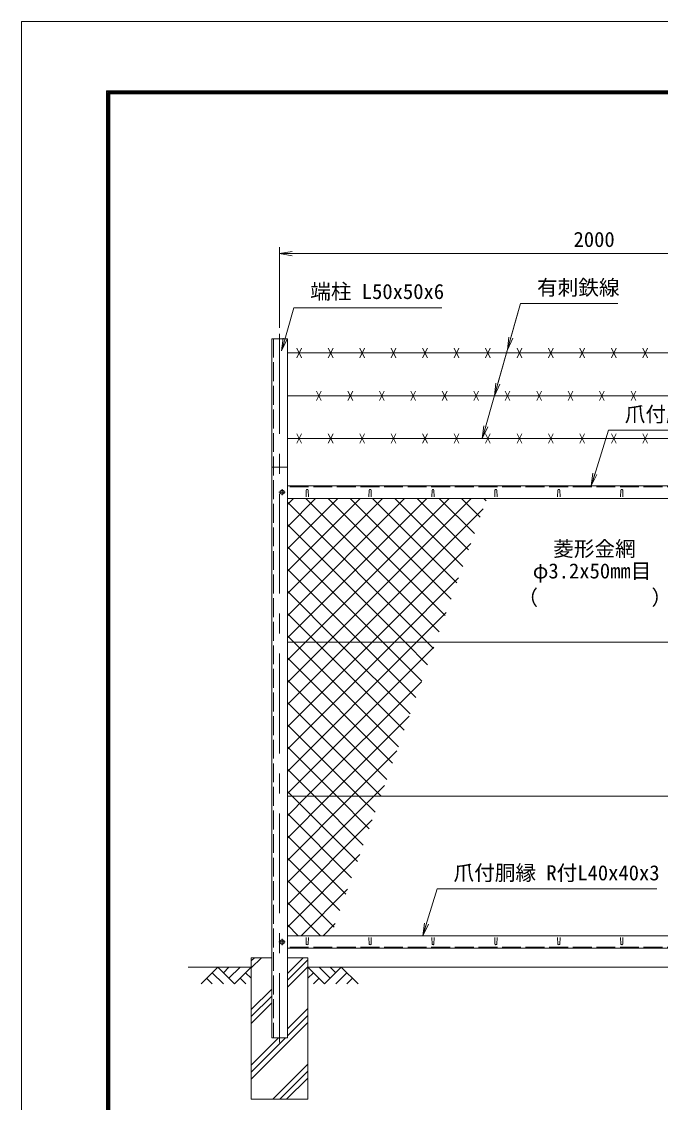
# Model space of a CAD drawing. Units: millimetres, scale not verified. Extents: x -4200 to 4200, y -2970 to 2970.
# Drawn here: x -4200 to -2169, y -466 to 2970 of the extents above; entities that cross this region are included whole.
import ezdxf
from ezdxf.enums import TextEntityAlignment as Align

# ---------------------------------------------------------------- set-up
doc = ezdxf.new("R2010")
doc.units = ezdxf.units.MM
doc.header["$LTSCALE"] = 10
doc.linetypes.add('DASHED', pattern=[7.5, 6, -1.5])
doc.linetypes.add('USER1', pattern=[50.8, 31.75, -6.35, 6.35, -6.35])
for name, color, linetype, lineweight in [('0-0_D-STR1', 1, 'Continuous', 18), ('0-1_D-BMK', 2, 'USER1', 13), ('0-2_D-STR-DIM', 7, 'Continuous', 13), ('0-3_D-STR3', 3, 'Continuous', 13), ('0-4_D-BGD', 7, 'Continuous', 18), ('0-5_D-STR4', 7, 'Continuous', 18), ('0-6_D-DCR-HCH', 7, 'Continuous', 13), ('0-7_D-STR-TXT', 7, 'Continuous', 13), ('0-8_0', 7, 'Continuous', 18), ('0-A_D-STR2', 7, 'Continuous', 13), ('0-B_D-TTL', 7, 'Continuous', 18)]:
    doc.layers.add(name, color=color, linetype=linetype, lineweight=lineweight)
doc.styles.add('ＭＳ ゴシック', font='')
doc.styles.get('ＭＳ ゴシック').set_extended_font_data('MS Gothic')

# ---------------------------------------------------------------- blocks, each defined once
blk = doc.blocks.new('_Open')
at = {"layer": '0-8_0'}
blk.add_line((-10, 1.667), (0, 0), dxfattribs=at)
blk.add_lwpolyline([(-10, -1.667), (0, 0), (-10, 0)], dxfattribs=at)

msp = doc.modelspace()

# ---------------------------------------------------------------- linework, layer by layer
at = {"layer": '0-0_D-STR1'}
for p, q in [((-3404.97, 1961.85), (-3404.97, -261.08)), ((-3404.97, 1961.85), (-3354.97, 1961.85)), ((-3354.97, -261.08), (-3354.97, 1961.85)), ((-3354.97, 1553.92), (-3404.97, 1553.92)), ((-1412.47, 1493.92), (-3354.97, 1493.92)), ((-3294.97, 1480.79), (-3295.72, 1459.29)), ((-3288.97, 1480.79), (-3288.22, 1459.29)), ((-3094.97, 1480.79), (-3095.72, 1459.29)), ((-3088.97, 1480.79), (-3088.22, 1459.29)), ((-2894.97, 1480.79), (-2895.72, 1459.29)), ((-2888.97, 1480.79), (-2888.22, 1459.29)), ((-2694.97, 1480.79), (-2695.72, 1459.29)), ((-2688.97, 1480.79), (-2688.22, 1459.29)), ((-2494.97, 1480.79), (-2495.72, 1459.29)), ((-2488.97, 1480.79), (-2488.22, 1459.29)), ((-2294.97, 1480.79), (-2295.72, 1459.29)), ((-2288.97, 1480.79), (-2288.22, 1459.29)), ((-3354.97, 1453.92), (-1412.47, 1453.92)), ((-3354.97, 63.92), (-1412.47, 63.92)), ((-3294.97, 37.05), (-3295.72, 58.55)), ((-3288.97, 37.05), (-3288.22, 58.55)), ((-3094.97, 37.05), (-3095.72, 58.55)), ((-3088.97, 37.05), (-3088.22, 58.55)), ((-2894.97, 37.05), (-2895.72, 58.55)), ((-2888.97, 37.05), (-2888.22, 58.55)), ((-2694.97, 37.05), (-2695.72, 58.55)), ((-2688.97, 37.05), (-2688.22, 58.55)), ((-2494.97, 37.05), (-2495.72, 58.55)), ((-2488.97, 37.05), (-2488.22, 58.55)), ((-2294.97, 37.05), (-2295.72, 58.55)), ((-2288.97, 37.05), (-2288.22, 58.55)), ((-1412.47, 23.92), (-3354.97, 23.92)), ((-3404.97, -261.08), (-3354.97, -261.08))]:
    msp.add_line(p, q, dxfattribs=at)
at = {"layer": '0-0_D-STR1', "linetype": 'DASHED'}
for p, q in [((-3398.97, 1961.85), (-3398.97, -261.08)), ((-1412.47, 1490.92), (-3354.97, 1490.92)), ((-1412.47, 26.92), (-3354.97, 26.92))]:
    msp.add_line(p, q, dxfattribs=at)
at = {"layer": '0-0_D-STR1'}
for centre, start, end in [((-3291.97, 1479.54), 22.61986, 157.38014), ((-3091.97, 1479.54), 22.61986, 157.38014), ((-2891.97, 1479.54), 22.61986, 157.38014), ((-2691.97, 1479.54), 22.61986, 157.38014), ((-2491.97, 1479.54), 22.61986, 157.38014), ((-2291.97, 1479.54), 22.61986, 157.38014), ((-3291.97, 38.3), 202.61986, 337.38014), ((-3091.97, 38.3), 202.61986, 337.38014), ((-2891.97, 38.3), 202.61986, 337.38014), ((-2691.97, 38.3), 202.61986, 337.38014), ((-2491.97, 38.3), 202.61986, 337.38014), ((-2291.97, 38.3), 202.61986, 337.38014)]:
    msp.add_arc(centre, 3.25, start, end, dxfattribs=at)
at = {"layer": '0-1_D-BMK'}
for p, q in [((-3379.97, 1976.85), (-3379.97, -276.08)), ((-3371.97, 1483.92), (-3371.97, 1463.92)), ((-3361.97, 1473.92), (-3381.97, 1473.92)), ((-3361.97, 43.92), (-3381.97, 43.92)), ((-3371.97, 53.92), (-3371.97, 33.92))]:
    msp.add_line(p, q, dxfattribs=at)
at = {"layer": '0-2_D-STR-DIM'}
for p, q in [((-3379.97, 1996.85), (-3379.97, 2252.41)), ((-3379.97, 2232.41), (-1379.97, 2232.41))]:
    msp.add_line(p, q, dxfattribs=at)
at = {"layer": '0-3_D-STR3'}
for p, q in [((-3324.97, 1931.44), (-3309.97, 1901.44)), ((-3324.97, 1901.44), (-3309.97, 1931.44)), ((-3224.97, 1931.44), (-3209.97, 1901.44)), ((-3224.97, 1901.44), (-3209.97, 1931.44)), ((-3124.97, 1931.44), (-3109.97, 1901.44)), ((-3124.97, 1901.44), (-3109.97, 1931.44)), ((-3024.97, 1931.44), (-3009.97, 1901.44)), ((-3024.97, 1901.44), (-3009.97, 1931.44)), ((-2924.97, 1931.44), (-2909.97, 1901.44)), ((-2924.97, 1901.44), (-2909.97, 1931.44)), ((-2824.97, 1931.44), (-2809.97, 1901.44)), ((-2824.97, 1901.44), (-2809.97, 1931.44)), ((-2724.97, 1931.44), (-2709.97, 1901.44)), ((-2724.97, 1901.44), (-2709.97, 1931.44)), ((-2624.97, 1931.44), (-2609.97, 1901.44)), ((-2624.97, 1901.44), (-2609.97, 1931.44)), ((-2524.97, 1931.44), (-2509.97, 1901.44)), ((-2524.97, 1901.44), (-2509.97, 1931.44)), ((-2424.97, 1931.44), (-2409.97, 1901.44)), ((-2424.97, 1901.44), (-2409.97, 1931.44)), ((-2324.97, 1931.44), (-2309.97, 1901.44)), ((-2324.97, 1901.44), (-2309.97, 1931.44)), ((-2224.97, 1931.44), (-2209.97, 1901.44)), ((-2224.97, 1901.44), (-2209.97, 1931.44)), ((-3354.97, 1916.44), (-1412.47, 1916.44)), ((-3262.47, 1765.49), (-3247.47, 1795.49)), ((-3262.47, 1795.49), (-3247.47, 1765.49)), ((-3162.47, 1765.49), (-3147.47, 1795.49)), ((-3162.47, 1795.49), (-3147.47, 1765.49)), ((-3062.47, 1765.49), (-3047.47, 1795.49)), ((-3062.47, 1795.49), (-3047.47, 1765.49)), ((-2962.47, 1765.49), (-2947.47, 1795.49)), ((-2962.47, 1795.49), (-2947.47, 1765.49)), ((-2862.47, 1765.49), (-2847.47, 1795.49)), ((-2862.47, 1795.49), (-2847.47, 1765.49)), ((-2762.47, 1765.49), (-2747.47, 1795.49)), ((-2762.47, 1795.49), (-2747.47, 1765.49)), ((-2662.47, 1765.49), (-2647.47, 1795.49)), ((-2662.47, 1795.49), (-2647.47, 1765.49)), ((-2562.47, 1765.49), (-2547.47, 1795.49)), ((-2562.47, 1795.49), (-2547.47, 1765.49)), ((-2462.47, 1765.49), (-2447.47, 1795.49)), ((-2462.47, 1795.49), (-2447.47, 1765.49)), ((-2362.47, 1765.49), (-2347.47, 1795.49)), ((-2362.47, 1795.49), (-2347.47, 1765.49)), ((-2262.47, 1765.49), (-2247.47, 1795.49)), ((-2262.47, 1795.49), (-2247.47, 1765.49)), ((-3354.97, 1780.49), (-1412.47, 1780.49)), ((-3324.97, 1659.55), (-3309.97, 1629.55)), ((-3324.97, 1629.55), (-3309.97, 1659.55)), ((-3224.97, 1659.55), (-3209.97, 1629.55)), ((-3224.97, 1629.55), (-3209.97, 1659.55)), ((-3124.97, 1659.55), (-3109.97, 1629.55)), ((-3124.97, 1629.55), (-3109.97, 1659.55)), ((-3024.97, 1659.55), (-3009.97, 1629.55)), ((-3024.97, 1629.55), (-3009.97, 1659.55)), ((-2924.97, 1659.55), (-2909.97, 1629.55)), ((-2924.97, 1629.55), (-2909.97, 1659.55)), ((-2824.97, 1659.55), (-2809.97, 1629.55)), ((-2824.97, 1629.55), (-2809.97, 1659.55)), ((-2724.97, 1659.55), (-2709.97, 1629.55)), ((-2724.97, 1629.55), (-2709.97, 1659.55)), ((-2624.97, 1659.55), (-2609.97, 1629.55)), ((-2624.97, 1629.55), (-2609.97, 1659.55)), ((-2524.97, 1659.55), (-2509.97, 1629.55)), ((-2524.97, 1629.55), (-2509.97, 1659.55)), ((-2424.97, 1659.55), (-2409.97, 1629.55)), ((-2424.97, 1629.55), (-2409.97, 1659.55)), ((-2324.97, 1659.55), (-2309.97, 1629.55)), ((-2324.97, 1629.55), (-2309.97, 1659.55)), ((-2224.97, 1659.55), (-2209.97, 1629.55)), ((-2224.97, 1629.55), (-2209.97, 1659.55)), ((-3354.97, 1644.55), (-1412.47, 1644.55)), ((-1412.47, 997.17), (-3354.97, 997.17)), ((-1412.47, 507.17), (-3354.97, 507.17))]:
    msp.add_line(p, q, dxfattribs=at)
for points in [[(-3365.47, 1477.67), (-3371.97, 1481.42), (-3378.47, 1477.67), (-3378.47, 1470.16), (-3371.97, 1466.41), (-3365.47, 1470.16)], [(-3365.47, 47.67), (-3371.97, 51.42), (-3378.47, 47.67), (-3378.47, 40.16), (-3371.97, 36.41), (-3365.47, 40.16)]]:
    msp.add_lwpolyline(points, close=True, dxfattribs=at)
for centre in [(-3371.97, 1473.92), (-3371.97, 43.92)]:
    msp.add_circle(centre, 6.25, dxfattribs=at)
at = {"layer": '0-4_D-BGD'}
for p, q in [((-3469.97, -36.08), (-3669.97, -36.08)), ((-1469.97, -36.08), (-3289.97, -36.08))]:
    msp.add_line(p, q, dxfattribs=at)
at = {"layer": '0-5_D-STR4'}
for p, q in [((-3469.97, -6.08), (-3469.97, -456.08)), ((-3404.97, -6.08), (-3469.97, -6.08)), ((-3289.97, -6.08), (-3354.97, -6.08)), ((-3289.97, -6.08), (-3289.97, -456.08)), ((-3289.97, -456.08), (-3469.97, -456.08))]:
    msp.add_line(p, q, dxfattribs=at)
at = {"layer": '0-6_D-DCR-HCH'}
for p, q in [((-3469.97, -38.32), (-3437.73, -6.08)), ((-3469.97, -16.23), (-3459.83, -6.08)), ((-3354.97, -55.91), (-3305.15, -6.08)), ((-3354.97, -78), (-3289.97, -13)), ((-3576.4, -36.08), (-3629.61, -89.29)), ((-3594.14, -53.82), (-3558.5, -89.29)), ((-3576.4, -36.08), (-3523.19, -89.29)), ((-3558.66, -53.82), (-3540.92, -36.08)), ((-3540.92, -71.56), (-3505.45, -36.08)), ((-3523.19, -89.29), (-3469.97, -36.08)), ((-3487.71, -53.82), (-3469.97, -71.48)), ((-3354.97, -100.1), (-3289.97, -35.1)), ((-3236.76, -89.29), (-3289.97, -36.08)), ((-3272.24, -53.82), (-3289.97, -71.48)), ((-3219.03, -71.56), (-3254.5, -36.08)), ((-3183.55, -36.08), (-3236.76, -89.29)), ((-3201.2, -53.91), (-3219.03, -36.08)), ((-3165.81, -53.82), (-3201.45, -89.29)), ((-3183.55, -36.08), (-3130.34, -89.29)), ((-3611.87, -71.56), (-3594.05, -89.29)), ((-3505.45, -71.56), (-3487.63, -89.29)), ((-3254.5, -71.56), (-3272.32, -89.29)), ((-3148.08, -71.56), (-3165.89, -89.29)), ((-3469.97, -170.91), (-3404.97, -105.91)), ((-3469.97, -193), (-3404.97, -128)), ((-3469.97, -215.1), (-3404.97, -150.1)), ((-3354.97, -232.68), (-3289.97, -167.68)), ((-3354.97, -254.78), (-3289.97, -189.78)), ((-3469.97, -391.88), (-3289.97, -211.88)), ((-3469.97, -369.78), (-3361.28, -261.08)), ((-3469.97, -347.68), (-3383.37, -261.08)), ((-3401.6, -456.08), (-3289.97, -344.46)), ((-3379.5, -456.08), (-3289.97, -366.56)), ((-3357.4, -456.08), (-3289.97, -388.65))]:
    msp.add_line(p, q, dxfattribs=at)
at = {"layer": '0-7_D-STR-TXT'}
for q in [(-2696.29, 1782.42), (-2654.76, 1928.81)]:
    msp.add_line((-2613.79, 2073.28), q, dxfattribs=at)
for points in [[(-2304.23, 2073.28), (-2613.79, 2073.28), (-2734.85, 1646.47)], [(-2863.62, 2059.73), (-3334.59, 2059.73), (-3372.68, 1925.46)], [(-1636.43, 1670.8), (-2334.3, 1670.8), (-2388.31, 1495.83)], [(-2180.85, 212.79), (-2878.73, 212.79), (-2924.09, 65.83)]]:
    msp.add_lwpolyline(points, dxfattribs=at)
at = {"layer": '0-A_D-STR2'}
for p, q in [((-3354.97, 1434.82), (-3335.88, 1453.92)), ((-3354.97, 1364.11), (-3265.17, 1453.92)), ((-3354.97, 1293.4), (-3194.46, 1453.92)), ((-3354.97, 1222.69), (-3123.75, 1453.92)), ((-3354.97, 1151.98), (-3053.04, 1453.92)), ((-3354.97, 1081.27), (-2982.33, 1453.92)), ((-3354.97, 1010.56), (-2911.62, 1453.92)), ((-3297.66, 997.17), (-2840.91, 1453.92)), ((-2871.98, 1029.55), (-3296.35, 1453.92)), ((-3226.95, 997.17), (-2770.2, 1453.92)), ((-2853.4, 1081.67), (-3225.64, 1453.92)), ((-2834.81, 1133.8), (-3154.93, 1453.92)), ((-2816.22, 1185.92), (-3084.22, 1453.92)), ((-2797.63, 1238.04), (-3013.51, 1453.92)), ((-2779.05, 1290.16), (-2942.8, 1453.92)), ((-2760.46, 1342.29), (-2872.09, 1453.92)), ((-2741.87, 1394.41), (-2801.38, 1453.92)), ((-2723.28, 1446.53), (-2730.67, 1453.92)), ((-2910.31, 997.17), (-3354.97, 1441.83)), ((-3156.23, 997.17), (-2732.38, 1421.02)), ((-2981.02, 997.17), (-3354.97, 1371.12)), ((-3085.52, 997.17), (-2771.58, 1311.12)), ((-3051.73, 997.17), (-3354.97, 1300.41)), ((-3122.44, 997.17), (-3354.97, 1229.7)), ((-3014.81, 997.17), (-2810.77, 1201.21)), ((-3193.16, 997.17), (-3354.97, 1158.99)), ((-3263.87, 997.17), (-3354.97, 1088.28)), ((-2944.1, 997.17), (-2849.96, 1091.31)), ((-3334.58, 997.17), (-3354.97, 1017.56)), ((-3354.97, 939.85), (-3297.66, 997.17)), ((-3354.97, 869.14), (-3226.95, 997.17)), ((-3354.97, 798.43), (-3156.23, 997.17)), ((-3354.97, 727.72), (-3085.52, 997.17)), ((-3354.97, 657.01), (-3014.81, 997.17)), ((-3354.97, 586.3), (-2944.1, 997.17)), ((-3002.1, 664.69), (-3334.58, 997.17)), ((-2983.51, 716.81), (-3263.87, 997.17)), ((-2964.92, 768.93), (-3193.16, 997.17)), ((-2946.34, 821.06), (-3122.44, 997.17)), ((-2927.75, 873.18), (-3051.73, 997.17)), ((-2909.16, 925.3), (-2981.02, 997.17)), ((-2890.57, 977.43), (-2910.31, 997.17)), ((-3354.97, 515.58), (-2889.15, 981.41)), ((-3020.69, 612.57), (-3354.97, 946.85)), ((-3039.27, 560.44), (-3354.97, 876.14)), ((-3292.68, 507.17), (-2928.35, 871.5)), ((-3057.86, 508.32), (-3354.97, 805.43)), ((-3221.97, 507.17), (-2967.54, 761.6)), ((-3127.42, 507.17), (-3354.97, 734.72)), ((-3198.13, 507.17), (-3354.97, 664.01)), ((-3151.26, 507.17), (-3006.73, 651.7)), ((-3268.84, 507.17), (-3354.97, 593.3)), ((-3339.55, 507.17), (-3354.97, 522.59)), ((-3080.55, 507.17), (-3045.92, 541.79)), ((-3354.97, 444.87), (-3292.68, 507.17)), ((-3354.97, 374.16), (-3221.97, 507.17)), ((-3354.97, 303.45), (-3151.26, 507.17)), ((-3354.97, 232.74), (-3080.55, 507.17)), ((-3132.21, 299.83), (-3339.55, 507.17)), ((-3113.62, 351.95), (-3268.84, 507.17)), ((-3095.04, 404.07), (-3198.13, 507.17)), ((-3076.45, 456.2), (-3127.42, 507.17)), ((-3150.8, 247.7), (-3354.97, 451.88)), ((-3354.97, 162.03), (-3085.12, 431.89)), ((-3169.39, 195.58), (-3354.97, 381.17)), ((-3354.97, 91.32), (-3124.31, 321.99)), ((-3187.97, 143.46), (-3354.97, 310.46)), ((-3206.56, 91.33), (-3354.97, 239.75)), ((-3311.67, 63.92), (-3163.5, 212.08)), ((-3249.86, 63.92), (-3354.97, 169.04)), ((-3320.57, 63.92), (-3354.97, 98.33)), ((-3240.96, 63.92), (-3202.69, 102.18))]:
    msp.add_line(p, q, dxfattribs=at)
at = {"layer": '0-B_D-TTL', "color": 2}
msp.add_lwpolyline([(-4200, 2970), (4200, 2970), (4200, -2970), (-4200, -2970)], close=True, dxfattribs=at)
at = {"layer": '0-B_D-TTL'}
for points in [[(-3930, 2750), (3930, 2750), (3930, -2750), (-3930, -2750)], [(-3927.5, 2747.5), (3927.5, 2747.5), (3927.5, -2747.5), (-3927.5, -2747.5)], [(-3925, 2745), (3925, 2745), (3925, -2745), (-3925, -2745)], [(-3922.5, 2742.5), (3922.5, 2742.5), (3922.5, -2742.5), (-3922.5, -2742.5)], [(-3920, 2740), (3920, 2740), (3920, -2740), (-3920, -2740)]]:
    msp.add_lwpolyline(points, close=True, dxfattribs=at)

# ---------------------------------------------------------------- block references
at = {"layer": '0-2_D-STR-DIM', "xscale": 4, "yscale": 4, "rotation": 180}
msp.add_blockref('_Open', (-3379.97, 2232.41), dxfattribs=at)
at = {"layer": '0-7_D-STR-TXT', "xscale": 4, "yscale": 4}
for p, rotation in [((-3373.23, 1923.53), 254.16392), ((-2655.31, 1926.89), 254.16392), ((-2696.84, 1780.49), 254.16392), ((-2735.4, 1644.55), 254.16392), ((-2388.9, 1493.92), 252.84683), ((-2924.68, 63.92), 252.84683)]:
    msp.add_blockref('_Open', p, dxfattribs=dict(at, rotation=rotation))

# ---------------------------------------------------------------- texts
at = {"layer": '0-2_D-STR-DIM', "style": 'ＭＳ ゴシック'}
msp.add_text('2000', height=48.09, dxfattribs=at).set_placement((-2445.24, 2239.16), align=Align.BOTTOM_LEFT)
at = {"layer": '0-7_D-STR-TXT', "style": 'ＭＳ ゴシック'}
for s, p in [('端柱 L50x50x6', (-3282.4, 2073.58)), ('有刺鉄線', (-2561.34, 2086.12)), ('爪付胴縁 R付L40x40x3', (-2282.36, 1683.39)), ('菱形金網', (-2509.92, 1255.63)), ('φ3.2x50mm目', (-2574.9, 1185.19)), ('（\u3000\u3000   \u3000\u3000）', (-2623.63, 1100.72)), ('爪付胴縁 R付L40x40x3', (-2826.79, 225.37))]:
    msp.add_text(s, height=48.09, dxfattribs=at).set_placement(p, align=Align.BOTTOM_LEFT)

doc.saveas('drawing.dxf')
